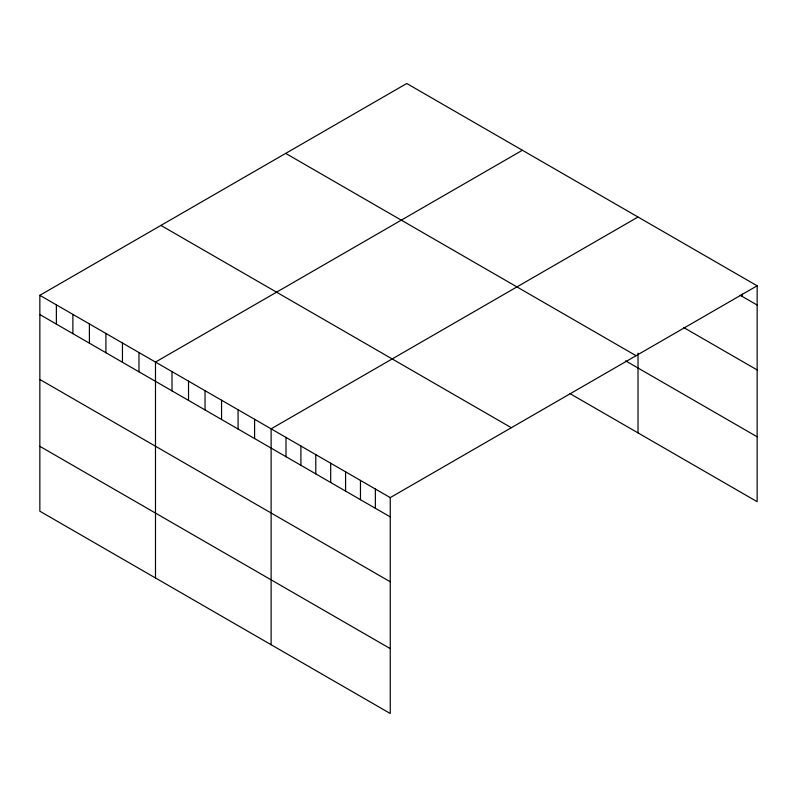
<?xml version="1.0" encoding="UTF-8"?>
<svg xmlns="http://www.w3.org/2000/svg" width="797" height="797" viewBox="0 0 797 797"><rect width="100%" height="100%" fill="white"/><g stroke="black" fill="none" stroke-linecap="round" stroke-linejoin="round"><path stroke-width="1.2" d="M39.85 295.318L390.251 497.617L390.251 713.504L39.85 511.206L39.85 295.318L406.749 83.496L757.15 285.794L757.15 501.682L569.875 393.559M522.384 150.254L155.485 362.077L155.485 577.964M638.018 217.013L271.119 428.836L271.119 644.723M390.251 497.617L757.15 285.794M740.134 295.229L757.15 305.052M683.756 327.567L757.15 369.938M285.675 153.393L636.076 355.701M625.625 360.862L757.15 436.796M160.924 225.412L511.325 427.72M39.85 314.576L390.251 516.884M39.85 379.472L390.251 581.77M39.85 446.32L390.251 648.619M742.256 294.053L742.256 296.454M638.018 353.161L638.018 432.901M375.357 489.019L375.357 508.287M360.463 480.422L360.463 499.689M345.579 471.824L345.579 491.091M330.685 463.226L330.685 482.494M315.791 454.629L315.791 473.896M300.897 446.031L300.897 465.299M286.003 437.433L286.003 456.701M254.592 419.302L254.592 438.559M238.074 409.768L238.074 429.025M221.556 400.224L221.556 419.491M205.038 390.689L205.038 409.947M188.52 381.155L188.52 400.413M172.003 371.611L172.003 390.879M138.967 352.543L138.967 371.8M122.449 342.999L122.449 362.266M105.921 333.465L105.921 352.732M89.403 323.931L89.403 343.188M72.886 314.397L72.886 333.654M56.368 304.852L56.368 324.12"/></g></svg>
